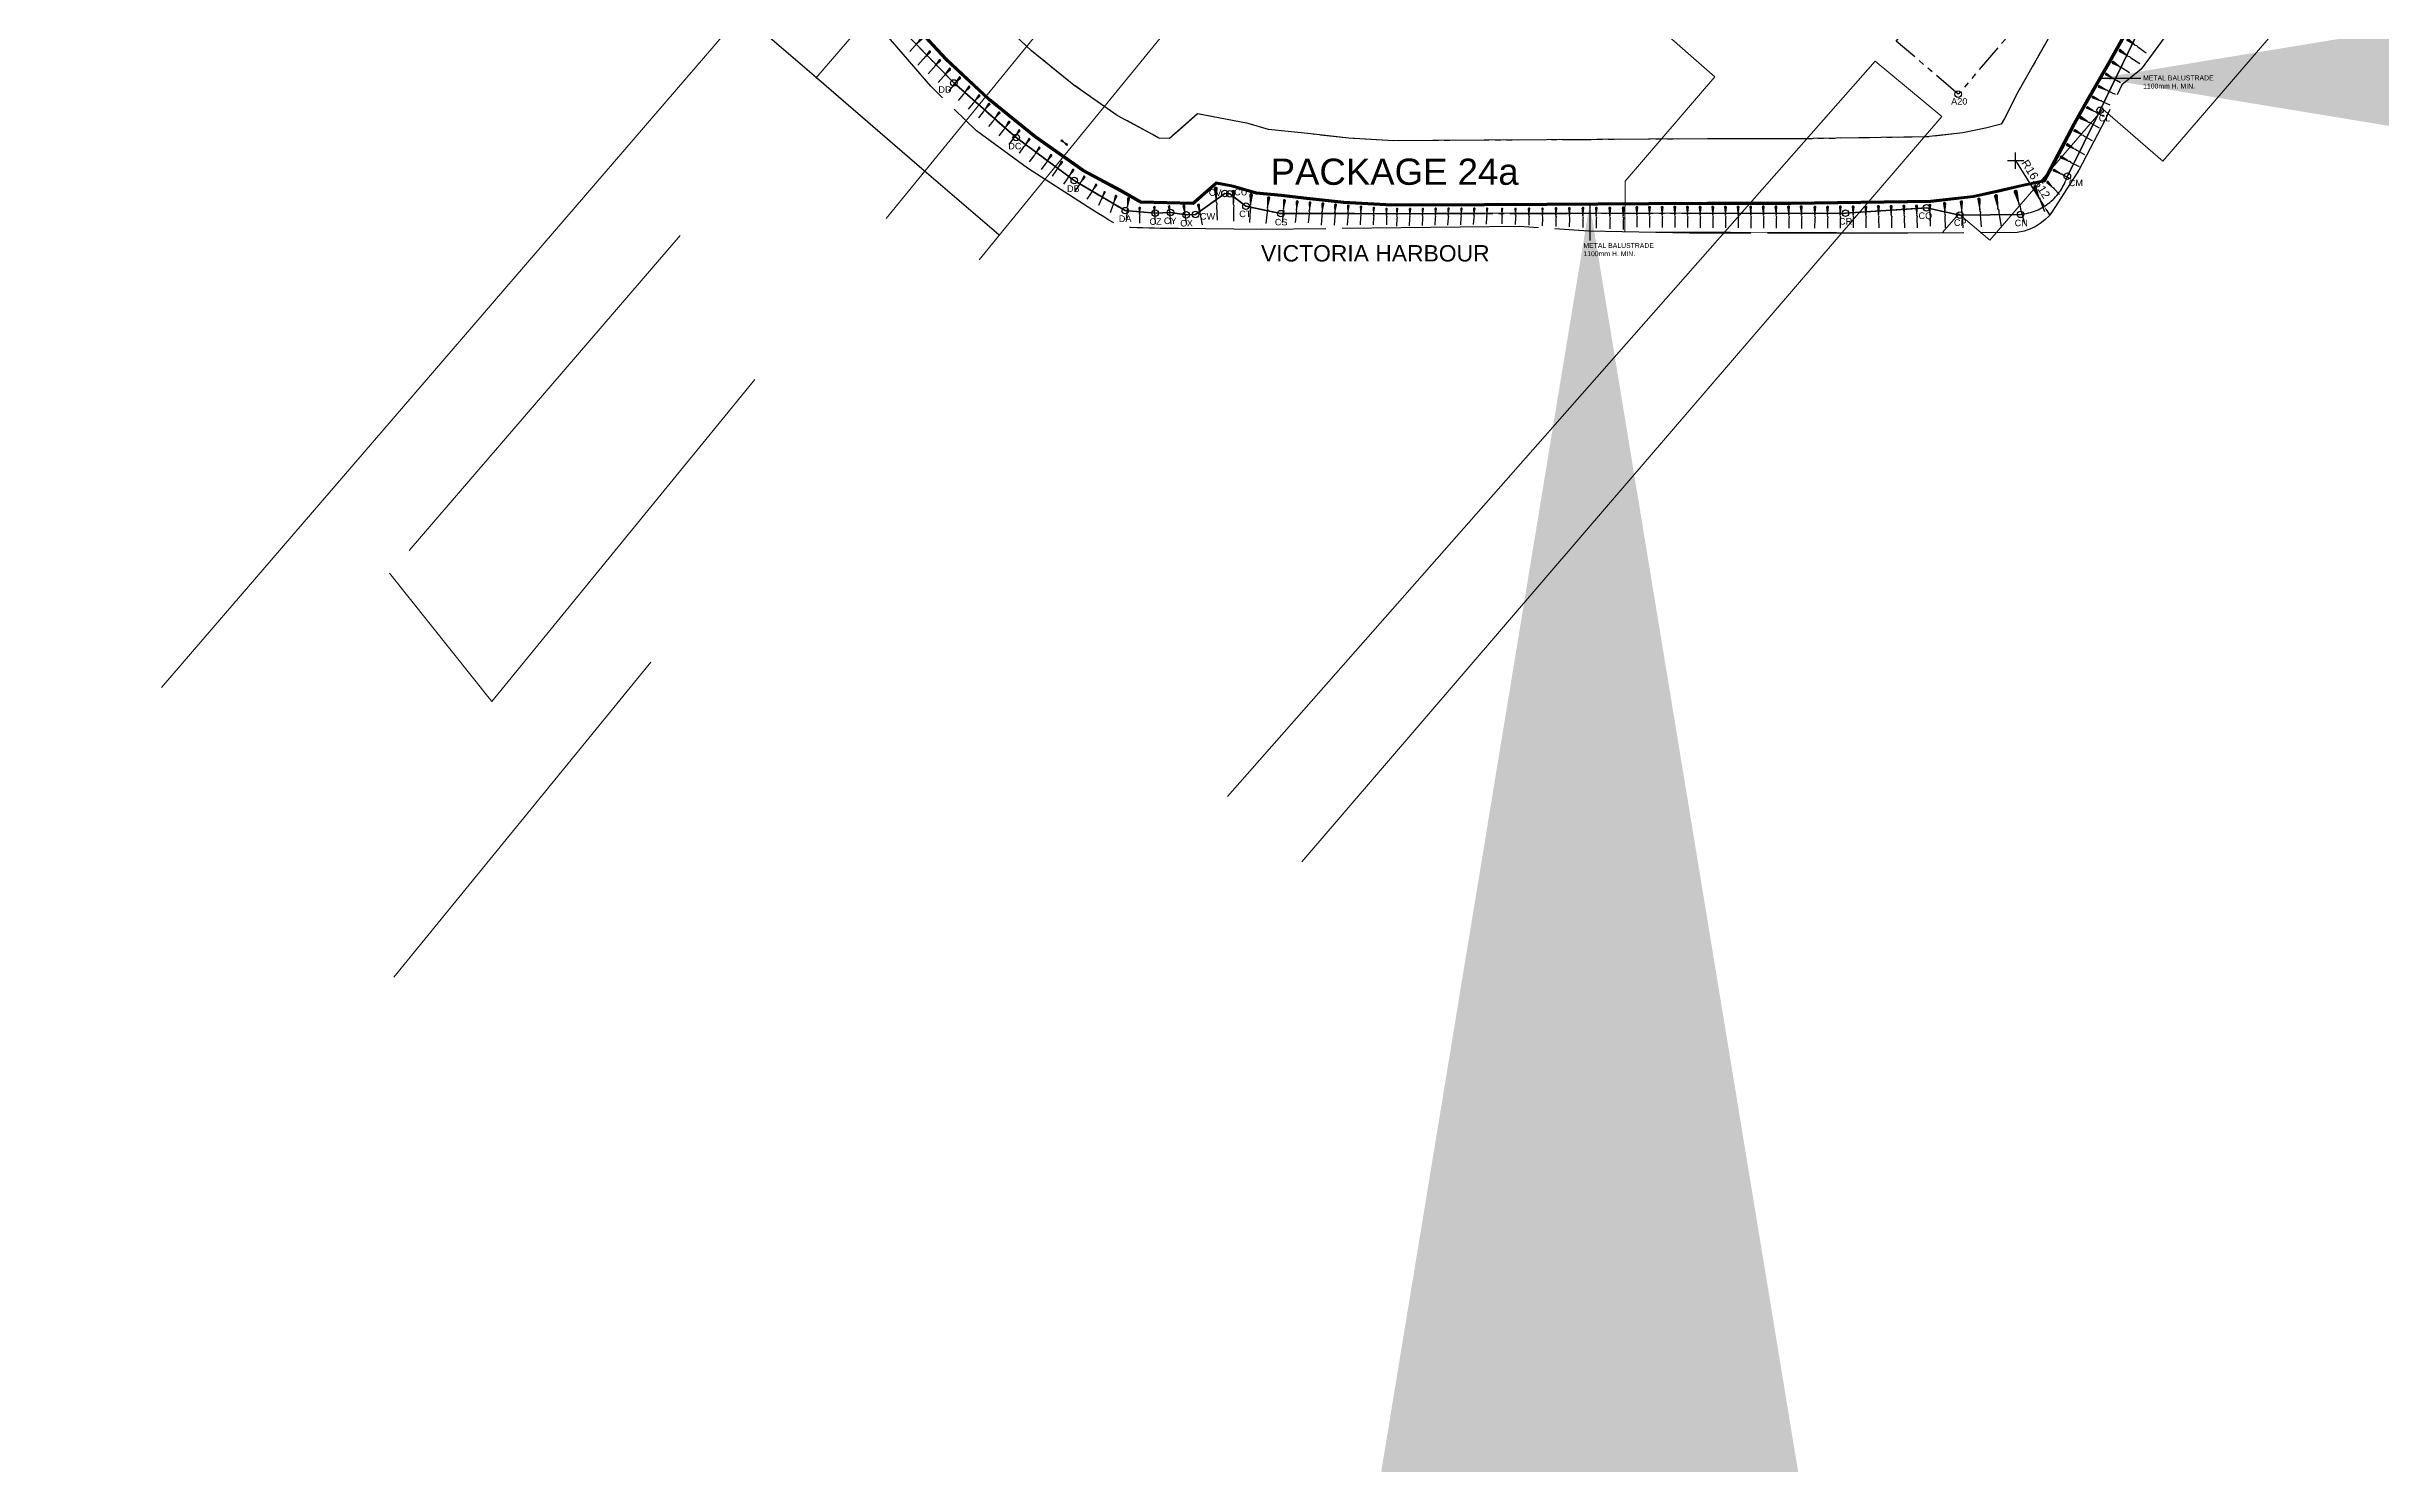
# Model space of a CAD drawing. Header units: millimetres. Extents: x 832508 to 836017, y 816085 to 819654.
# Drawn here: x 833718 to 834431, y 817364 to 817797 of the extents above; entities that cross this region are included whole.
import ezdxf

# ---------------------------------------------------------------- set-up
doc = ezdxf.new("R2010")
doc.units = ezdxf.units.MM
doc.header["$LTSCALE"] = 10
for name, pattern in [('B1_DASHED', [6.5, 1, 5, -0.5]), ('HIDDEN', [9.525, 6.35, -3.175]), ('PHANTOM', [2.5, 1.25, -0.25, 0.25, -0.25, 0.25, -0.25])]:
    doc.linetypes.add(name, pattern=pattern)
for name, color, linetype in [('+C228', 228, 'Continuous'), ('DLN030_1', 1, 'Continuous'), ('DLN030_2', 1, 'Continuous'), ('DLN040__', 7, 'Continuous'), ('DLN040__PACKAGE', 3, 'Continuous'), ('DLN910(1-500)', 7, 'Continuous'), ('DLN914(1-500)', 3, 'PHANTOM'), ('DLN956__', 4, 'Continuous'), ('EXISTING FENCE', 1, 'FENCELINE3'), ('GA', 1, 'Continuous')]:
    doc.layers.add(name, color=color, linetype=linetype)
doc.layers.add('DLN_140', color=1, linetype='Continuous', lineweight=5)
doc.styles.get("Standard").update_dxf_attribs({"font": 'arial.ttf'})
doc.styles.add('SWIS721 LT', font='swiss.ttf')
doc.linetypes.add('FENCELINE3', pattern='A,1.25,-0.25,[130,ltypeshp.shx,S=0.125,R=0,X=0,Y=0],-0.25', length=1.75)
doc.dimstyles.new('ISO-25', dxfattribs={"dimtxt": 2.5, "dimasz": 2.5, "dimexe": 1.25, "dimexo": 0.625, "dimtad": 1, "dimdec": 3, "dimdsep": 46, "dimtxsty": 'Standard', "dimcen": 2.5, "dimadec": 4, "dimazin": 0, "dimtfac": 1, "dimtdec": 3, "dimtmove": 2, "dimatfit": 3, "dimfxl": 0, "dimarcsym": 0})

# ---------------------------------------------------------------- blocks, each defined once
blk = doc.blocks.new('SLOPE')
at = {"linetype": 'Continuous'}
h = blk.add_hatch(color=0, dxfattribs=at)
edge = h.paths.add_edge_path()
edge.add_line((3.58, 0), (0.31, 0.41))
edge.add_ellipse((0.3, 0.01), major_axis=(0, 0.41), ratio=0.731707, start_angle=358.84129, end_angle=551.22432)
edge.add_line((0.3, -0.4), (3.58, 0))
at = {"color": 0, "linetype": 'Continuous'}
for p, q in [((3.58, 0), (0.3, 0.42)), ((0.3, -0.4), (3.58, 0)), ((3.58, 0), (3.88, -0.14)), ((3.88, -0.14), (4.48, 0.14)), ((4.48, 0.14), (5.18, 0)), ((5.18, 0), (9.13, 0))]:
    blk.add_line(p, q, dxfattribs=at)
blk.add_ellipse((0.3, 0.01), major_axis=(0, 0.41), ratio=0.731707, start_param=6.120326, end_param=9.620679, dxfattribs=at)
blk = doc.blocks.new('seawall')
at = {"layer": 'DLN956__', "color": 6, "linetype": 'Continuous', "lineweight": 30, "flags": 128}
for points in [[(833980.55, 817806.87), (833992.83, 817793.66), (834006.02, 817781.33), (834020.03, 817769.97), (834034.8, 817759.61), (834046.34, 817753.42), (834052.33, 817749.94), (834068.37, 817749.58), (834075.43, 817755.78), (834080.55, 817754.78), (834087.69, 817752.72), (834095.29, 817752), (834102.08, 817751.21), (834114.31, 817749.88), (834129.08, 817749.03), (834157.35, 817749.17), (834176.42, 817749.27), (834207.53, 817749.46), (834225.53, 817749.56), (834251.07, 817749.56), (834293.66, 817750.19), (834306.72, 817751.63), (834314.81, 817753.4), (834321.59, 817755), (834328.33, 817756.46), (834333.65, 817766.4), (834337.54, 817773.98), (834341.72, 817781.41), (834347.9, 817792.17), (834353.09, 817801.25)], [(833980.77, 817807.07), (833993.05, 817793.87), (834006.22, 817781.56), (834020.21, 817770.21), (834034.96, 817759.87), (834046.48, 817753.68), (834052.42, 817750.24), (834068.26, 817749.88), (834075.34, 817756.1), (834080.62, 817755.07), (834087.74, 817753.02), (834095.33, 817752.3), (834102.12, 817751.51), (834114.34, 817750.18), (834129.08, 817749.33), (834157.35, 817749.47), (834176.42, 817749.57), (834207.53, 817749.76), (834225.53, 817749.86), (834251.06, 817749.86), (834293.64, 817750.49), (834306.67, 817751.93), (834314.75, 817753.7), (834321.52, 817755.29), (834328.13, 817756.73), (834333.38, 817766.54), (834337.27, 817774.12), (834341.46, 817781.56), (834347.64, 817792.32), (834352.83, 817801.4)]]:
    blk.add_lwpolyline(points, dxfattribs=at)
at = {"layer": 'DLN956__', "linetype": 'B1_DASHED', "lineweight": 30, "flags": 128}
blk.add_lwpolyline([(834429.23, 817872.53), (834429.23, 817872.53), (834429.98, 817870.6), (834430.54, 817868.88), (834431.34, 817865.51), (834430.62, 817863.86), (834429.46, 817862.48), (834427.96, 817861.48), (834426.24, 817860.95), (834424.25, 817860.95), (834407.95, 817845.72), (834402.58, 817842.84), (834387.91, 817828.45), (834381.12, 817822.83), (834376.74, 817816.23), (834357.95, 817790.58), (834352.08, 817785.8), (834346.93, 817775.09), (834338.95, 817759.75), (834330.93, 817747.23), (834329.82, 817745.81), (834328.55, 817744.52), (834327.13, 817743.4), (834325.6, 817742.44), (834323.97, 817741.67), (834322.25, 817741.1), (834320.08, 817740.67), (834269.71, 817740.4), (834219.96, 817740.48), (834189.17, 817741.09), (834167.98, 817742.57), (834089.23, 817741.56), (834063.8, 817741.96), (834061.99, 817741.94), (834060.18, 817741.94), (834058.38, 817741.95), (834056.57, 817741.98), (834054.76, 817742.02), (834052.96, 817742.08), (834051.15, 817742.15), (834049.35, 817742.19), (834047.56, 817742.44), (834045.81, 817742.9), (834044.14, 817743.57), (834042.58, 817744.5), (834041.04, 817745.43), (834039.5, 817746.37), (834037.71, 817747.48), (834017.76, 817760.36), (834002.15, 817771.78), (833988.19, 817785.35), (833964.24, 817813.21), (833941.51, 817845.45), (833942.16, 817900), (833942.27, 817909.58), (833942.24, 817939.86), (833942.53, 817969.75), (833941.17, 817989.35), (833943.36, 818000)], dxfattribs=at)
at = {"layer": 'DLN956__', "color": 1, "linetype": 'Continuous', "lineweight": 30, "flags": 128}
blk.add_lwpolyline([(834353.34, 817801.09), (834348.16, 817792.02), (834341.98, 817781.26), (834337.8, 817773.84), (834333.91, 817766.26), (834328.53, 817756.2), (834321.66, 817754.71), (834314.88, 817753.11), (834306.77, 817751.34), (834293.68, 817749.89), (834251.07, 817749.26), (834225.53, 817749.26), (834207.53, 817749.16), (834176.43, 817748.97), (834157.35, 817748.87), (834129.07, 817748.73), (834114.29, 817749.58), (834102.05, 817750.91), (834095.26, 817751.7), (834087.63, 817752.43), (834080.48, 817754.49), (834075.51, 817755.46), (834068.48, 817749.28), (834052.25, 817749.64), (834046.19, 817753.16), (834034.65, 817759.36), (834019.85, 817769.73), (834005.82, 817781.11), (833992.62, 817793.44), (833980.32, 817806.68)], dxfattribs=at)
at = {"layer": 'DLN956__', "linetype": 'Continuous', "lineweight": 20}
for p, xscale, yscale, rotation in [((833985.52, 817800.22), 0.6219298891989234, 0.6219298891989234, 228.2352319677817), ((833988.01, 817796.07), 0.6196915852458518, 0.6196915852458518, 228.719840115849), ((834351.29, 817796.42), 0.8230446841740472, 0.8230446841740472, 326.5466949602281), ((834353.68, 817799.75), 0.7778334632320891, 0.7778334632320891, 324.5666963059832), ((833991.06, 817793.43), 0.6174979394137182, 0.6174979394137182, 229.2079257454959), ((833994.12, 817790.8), 0.6153494148347501, 0.6153494148347501, 229.6994563762379), ((834347.1, 817789.12), 0.5740467783186828, 0.5740467783186828, 330.086370282578), ((834349.09, 817792.78), 0.6835324243833062, 0.6835324243833062, 329.3813803512915), ((833997.18, 817788.16), 0.6132465000904742, 0.6132465000904742, 230.1943939319462), ((834000.05, 817785.33), 0.6111896517825557, 0.6111896517825557, 230.6927009112075), ((834003.11, 817782.69), 0.6091793505668851, 0.6091793505668851, 231.1943340955882), ((834343.05, 817782.12), 0.6495285925891688, 0.6495285925891688, 335.3532397773247), ((834344.9, 817785.38), 0.6274676648109941, 0.6274676648109941, 334.5637817151035), ((834006.16, 817780.06), 0.6072160448558946, 0.6072160448558946, 231.6992508446071), ((834009.22, 817777.42), 0.6053002124105455, 0.6053002124105455, 232.2074018706139), ((834012.28, 817774.59), 0.6034322782356271, 0.6034322782356271, 232.718740938082), ((834339.33, 817775.87), 0.7237580642344575, 0.7237580642344575, 331.0490028070199), ((834341.33, 817778.98), 0.638645566783214, 0.638645566783214, 331.4887434423115), ((834015.34, 817771.96), 0.6016127087720137, 0.6016127087720137, 233.2332134430405), ((834018.39, 817769.32), 0.5998419308834734, 0.5998419308834734, 233.7507662400093), ((834335.17, 817767.6), 0.6898544435014257, 0.6898544435014257, 330.8323735069665), ((834337.46, 817771.96), 0.697889875548972, 0.697889875548972, 329.8264892064057), ((834021.45, 817766.68), 0.5981203910157755, 0.5981203910157755, 234.2713401709201), ((834025.08, 817764.42), 0.5964485026008883, 0.5964485026008883, 234.7948767865318), ((834028.33, 817762.35), 0.594826697024427, 0.594826697024427, 235.3213115745639), ((834031.76, 817759.91), 0.5932553725519099, 0.5932553725519099, 235.8505807720134), ((834331.1, 817759.83), 0.6563970102740941, 0.6563970102740941, 332.8918689044984), ((834333.25, 817763.83), 0.7145656220045133, 0.7145656220045133, 332.4254295194619), ((834035.2, 817757.84), 0.5917349436248004, 0.5917349436248004, 236.382614555388), ((834038.83, 817755.39), 0.5902657913076593, 0.5902657913076593, 236.9173439584341), ((834041.36, 817753.14), 0.5081186649181388, 0.5081186649181388, 244.7222980788739), ((834075.23, 817754.49), 1.101355432547532, 1.101355432547532, 272.4110232795574), ((834080.64, 817753.5), 1.029050301732831, 1.029050301732831, 269.9027777952891), ((834319.53, 817753.53), 1.138234591730908, 1.138234591730908, 285.4884954051017), ((834325.36, 817754.92), 0.9204118708613143, 0.9204118708613143, 291.5014320151104), ((834329.23, 817756.22), 0.5964236888128909, 0.5964236888128909, 314.5342107770864), ((834044.81, 817751.99), 0.6116635603065403, 0.6116635603065403, 251.1753291264194), ((834048.6, 817751.25), 0.7333781916872933, 0.7333781916872933, 263.6598055145932), ((834052.01, 817748.37), 0.5325529250057285, 0.5325529250057285, 268.7269978556396), ((834056.5, 817748.6), 0.5722174126920042, 0.5722174126920042, 272.1386164484767), ((834060.98, 817748.83), 0.6136446007269463, 0.6136446007269463, 275.0989654591679), ((834065.47, 817749.06), 0.656500878755727, 0.656500878755727, 277.6789803030238), ((834069.95, 817749.29), 0.7005240007816599, 0.7005240007816599, 279.9388424950022), ((834086.04, 817752.5), 0.9590123048173251, 0.9590123048173251, 267.0219477597773), ((834091.44, 817751.5), 0.8917757897153782, 0.8917757897153782, 263.6971953376679), ((834096.26, 817750.65), 0.764615976111503, 0.764615976111503, 264.1225757645664), ((834100.16, 817750.33), 0.7292191577632717, 0.7292191577632717, 264.5440426204741), ((834104.06, 817750), 0.6938658320175927, 0.6938658320175927, 265.0084853894526), ((834107.95, 817749.67), 0.7455429889689155, 0.7455429889689155, 265.5227577801033), ((834111.85, 817749.35), 0.7056443738611845, 0.7056443738611845, 266.0952387491267), ((834115.75, 817749.02), 0.6658246449654383, 0.6658246449654383, 266.7362639074847), ((834119.64, 817748.7), 0.6260988314788739, 0.6260988314788739, 267.4587339492225), ((834123.54, 817748.37), 0.5864860648478255, 0.5864860648478255, 268.27894563647), ((834127.44, 817748.04), 0.5470108682574538, 0.5470108682574538, 269.217755135535), ((834130.68, 817748.05), 0.590034588751092, 0.590034588751092, 267.6627015349007), ((834134.61, 817748.06), 0.5840155391053455, 0.5840155391053455, 267.4571547444171), ((834138.53, 817748.08), 0.5780041621694226, 0.5780041621694226, 267.2473297368585), ((834142.46, 817748.1), 0.5720006998745136, 0.5720006998745136, 267.0330973490364), ((834146.38, 817748.12), 0.5660054040412227, 0.5660054040412227, 266.8143234220057), ((834150.31, 817748.14), 0.5600185369603977, 0.5600185369603977, 266.5908685833904), ((834154.23, 817748.16), 0.5540403718845004, 0.5540403718845004, 266.3625879984581), ((834158.16, 817748.18), 0.5480711935555468, 0.5480711935555468, 266.1293311230734), ((834162.74, 817748.04), 0.518292394947439, 0.518292394947439, 268.6980759055952), ((834166.85, 817748.09), 0.5436141985797419, 0.5436141985797419, 268.9112374803303), ((834170.96, 817748.13), 0.5689428564763845, 0.5689428564763845, 269.1054232496853), ((834175.07, 817748.18), 0.5942774924491289, 0.5942774924491289, 269.2830542574163), ((834179.18, 817748.22), 0.6196173841498097, 0.6196173841498097, 269.4461579347918), ((834183.3, 817748.26), 0.6449618807205914, 0.6449618807205914, 269.596442100953), ((834187.41, 817748.31), 0.6703104898408091, 0.6703104898408091, 269.7353626863005), ((834191.52, 817748.35), 0.6956627633364505, 0.6956627633364505, 269.8641585300435), ((834195.63, 817748.39), 0.7210182939241628, 0.7210182939241628, 269.9838963986683), ((834199.74, 817748.44), 0.7463767594754783, 0.7463767594754783, 270.0954975975575), ((834203.9, 817748.57), 0.6896370698203835, 0.6896370698203835, 270), ((834207.76, 817748.59), 0.6941749024486065, 0.6941749024486065, 270.0784525409108), ((834211.63, 817748.6), 0.69871401965096, 0.69871401965096, 270.1558859091782), ((834215.49, 817748.62), 0.7032543966041779, 0.7032543966041779, 270.2323203482207), ((834219.35, 817748.64), 0.7077960089778434, 0.7077960089778434, 270.3077732445357), ((834223.21, 817748.65), 0.7123388331790513, 0.7123388331790513, 270.3822638916965), ((834227.07, 817748.67), 0.7168828462470068, 0.7168828462470068, 270.455811106391), ((834230.94, 817748.68), 0.7214280352382005, 0.7214280352382005, 270.5284309329227), ((834234.8, 817748.7), 0.7259743590891918, 0.7259743590891918, 270.6001420968221), ((834238.66, 817748.71), 0.7305218059042559, 0.7305218059042559, 270.6709598179785), ((834242.52, 817748.73), 0.7350703549296066, 0.7350703549296066, 270.7409012175493), ((834246.39, 817748.74), 0.7396199859780704, 0.7396199859780704, 270.8099830068387), ((834250.25, 817748.76), 0.7441706789222352, 0.7441706789222352, 270.8782192619174), ((834254.11, 817748.78), 0.7487224242052474, 0.7487224242052474, 270.945625937088), ((834258.29, 817748.63), 0.7223630966363386, 0.7223630966363386, 269.3878136882516), ((834262.17, 817748.67), 0.7258352015907339, 0.7258352015907339, 269.7033371844753), ((834266.06, 817748.72), 0.7293291084202688, 0.7293291084202688, 270.0158477637026), ((834269.94, 817748.76), 0.7328445150611319, 0.7328445150611319, 270.3253692975218), ((834273.82, 817748.8), 0.7363810942863708, 0.7363810942863708, 270.6319259080113), ((834277.7, 817748.85), 0.7399385617064566, 0.7399385617064566, 270.9355434175914), ((834281.58, 817748.89), 0.743516598531003, 0.743516598531003, 271.2362478505361), ((834285.46, 817748.94), 0.7471149280249553, 0.7471149280249553, 271.5340631018521), ((834289.34, 817748.98), 0.7507332397031722, 0.7507332397031722, 271.8290162499153), ((834293.41, 817749.22), 0.7223843480788084, 0.7223843480788084, 270.8814184539805), ((834297.91, 817749.81), 0.8463333298566734, 0.8463333298566734, 271.4125579019706), ((834303.04, 817750.29), 0.8940033375804424, 0.8940033375804424, 273.0855877799004), ((834308.39, 817751.15), 0.9601144174512318, 0.9601144174512318, 274.2794583494706), ((834313.55, 817752.19), 1.074864841489425, 1.074864841489425, 279.8658049331353)]:
    blk.add_blockref('SLOPE', p, dxfattribs=dict(at, xscale=xscale, yscale=yscale, rotation=rotation))
blk = doc.blocks.new('*D26')
at = {"layer": 'Defpoints', "color": 0}
for p in [(833936.7, 817814.84), (833959.43, 817795.26), (833953.23, 817788.05)]:
    blk.add_point(p, dxfattribs=at)
at = {"layer": 'DLN_140', "color": 0, "linetype": 'Continuous', "lineweight": -2}
for p, q in [((833930.49, 817807.63), (833953.23, 817788.05)), ((833528.93, 817341.18), (833114.95, 816860.32)), ((833551.66, 817321.61), (833137.68, 816840.75))]:
    blk.add_line(p, q, dxfattribs=at)
at = {"layer": 'DLN_140', "color": 0, "insert": (832512.16, 816137.15), "char_height": 2.5, "attachment_point": 5, "rotation": 319.27458}
blk.add_mtext('30 m', dxfattribs=at)
blk = doc.blocks.new('*D27')
at = {"layer": 'Defpoints', "color": 0}
for p in [(833959.43, 817795.26), (833992.42, 817766.86), (833986.21, 817759.66)]:
    blk.add_point(p, dxfattribs=at)
at = {"layer": 'DLN_140', "color": 0, "linetype": 'Continuous', "lineweight": -2}
for p, q in [((833953.23, 817788.05), (833986.21, 817759.66)), ((833551.66, 817321.61), (833137.68, 816840.75)), ((833584.65, 817293.21), (833170.67, 816812.35))]:
    blk.add_line(p, q, dxfattribs=at)
at = {"layer": 'DLN_140', "color": 0, "insert": (832539.99, 816113.13), "char_height": 2.5, "attachment_point": 5, "rotation": 319.27458}
blk.add_mtext('WHC TUNNEL', dxfattribs=at)
blk = doc.blocks.new('*D28')
at = {"layer": 'Defpoints', "color": 0}
for p in [(833992.42, 817766.86), (834015.16, 817747.28), (834008.96, 817740.08)]:
    blk.add_point(p, dxfattribs=at)
at = {"layer": 'DLN_140', "color": 0, "linetype": 'Continuous', "lineweight": -2}
for p, q in [((833986.21, 817759.66), (834008.96, 817740.08)), ((833584.65, 817293.21), (833170.67, 816812.35)), ((833607.39, 817273.63), (833193.41, 816792.77))]:
    blk.add_line(p, q, dxfattribs=at)
at = {"layer": 'DLN_140', "color": 0, "insert": (832567.88, 816089.18), "char_height": 2.5, "attachment_point": 5, "rotation": 319.27458}
blk.add_mtext('30 m', dxfattribs=at)
blk = doc.blocks.new('*D37')
at = {"layer": 'Defpoints', "color": 0}
for p in [(834319.61, 817762.67), (834328.35, 817748.67)]:
    blk.add_point(p, dxfattribs=at)
at = {"layer": 'DLN030_1', "color": 0, "linetype": 'Continuous', "lineweight": -2}
for p, q in [((834319.61, 817762.67), (834328.35, 817748.67)), ((834329.14, 817747.39), (834329.94, 817746.12))]:
    blk.add_line(p, q, dxfattribs=at)
at = {"layer": 'DLN030_1', "color": 0}
blk.add_solid([(834329.35, 817747.53), (834328.93, 817747.26), (834328.35, 817748.67)], dxfattribs=at)
at = {"layer": 'DLN030_1', "color": 0, "insert": (834325.79, 817757.01), "char_height": 2.5, "attachment_point": 5, "rotation": 301.96919}
blk.add_mtext('R16.512', dxfattribs=at)
blk = doc.blocks.new('GA')
at = {"layer": 'GA'}
for p, q in [((-0.375, 0), (-0.375, 0.075)), ((-0.375, 0.075), (0.375, -0.075)), ((0.375, 0.075), (-0.375, -0.075)), ((-0.375, 0), (-0.375, -0.075)), ((0.375, 0), (0.375, 0.075)), ((0.375, 0), (0.375, -0.075))]:
    blk.add_line(p, q, dxfattribs=at)
blk = doc.blocks.new('A$C5C4B142F')
at = {"layer": 'GA', "xscale": 1.48701161889587, "yscale": 1.48701161889587, "zscale": 1.48701161889587, "rotation": 5.715708372038625}
blk.add_blockref('GA', (17.28, 194.8, 4.24), dxfattribs=at)
at = {"layer": 'GA', "xscale": 4.845647577543737, "yscale": 4.845647577543737, "zscale": 4.845647577543737}
blk.add_blockref('GA', (25.92, 194.88, 4.2), dxfattribs=at)
at = {"layer": 'GA', "ltscale": 5, "xscale": 3.105332187825721, "yscale": 3.105332187825721, "zscale": 3.105332187825721, "rotation": 321.8704084748304}
blk.add_blockref('GA', (-79.04, -258.98, 4.64), dxfattribs=at)

msp = doc.modelspace()

# ---------------------------------------------------------------- hatches: boundary and pattern name
at = {"layer": '+C228'}
h = msp.add_hatch(color=256, dxfattribs=at)
h.dxf.hatch_style = 1
h.paths.add_polyline_path([(834300.4535, 818357.6171), (834288.1508, 818339.7947), (834285.6758, 818336.2093), (834263.6053, 818304.8477), (834240.6456, 818271.7513), (834238.1789, 818271.7435), (834170.0122, 818271.5301), (834150, 818271.5275), (834093.7615, 818271.5203), (834008.1861, 818271.6471), (834008.1819, 818269.0538), (834011.2263, 818265.2481), (834011.1226, 818262.7452), (834013.3243, 818257.1935), (834011.4812, 818249.939), (834010.1275, 818232.6213), (834010.0232, 818226.3754), (834010.0438, 818226.0902), (834010.0668, 818225.7923), (834010.091, 818225.4941), (834010.1161, 818225.1956), (834010.1418, 818224.8967), (834010.1677, 818224.5977), (834010.1935, 818224.2982), (834010.2189, 818223.9984), (834010.2436, 818223.6983), (834010.2673, 818223.3979), (834010.2895, 818223.0971), (834010.3101, 818222.7959), (834010.3287, 818222.4944), (834010.3448, 818222.1925), (834010.3583, 818221.8902), (834010.3688, 818221.5876), (834010.376, 818221.2851), (834010.3805, 818220.9833), (834010.3834, 818220.6819), (834010.3846, 818220.3803), (834010.3842, 818220.0786), (834010.3822, 818219.7768), (834010.3785, 818219.4749), (834010.3732, 818219.173), (834010.3663, 818218.8711), (834010.3578, 818218.5693), (834010.3476, 818218.2675), (834010.3358, 818217.9657), (834010.3223, 818217.6641), (834010.3073, 818217.3626), (834010.2906, 818217.0613), (834010.2722, 818216.7601), (834010.2523, 818216.4592), (834010.2307, 818216.1585), (834010.2075, 818215.858), (834010.1826, 818215.5575), (834010.1557, 818215.257), (834010.127, 818214.9565), (834010.0964, 818214.6561), (834010.064, 818214.3558), (834010.0297, 818214.0556), (834009.9937, 818213.7557), (834009.9558, 818213.4559), (834009.9161, 818213.1563), (834009.8746, 818212.857), (834009.8314, 818212.558), (834009.7864, 818212.2593), (834009.7397, 818211.961), (834009.6913, 818211.663), (834009.6411, 818211.3655), (834009.5893, 818211.0684), (834009.5359, 818210.7726), (834009.4824, 818210.4774), (834009.4295, 818210.1814), (834009.3766, 818209.8844), (834009.3232, 818209.5864), (834009.2688, 818209.2876), (834009.2129, 818208.9885), (834009.155, 818208.6892), (834009.0945, 818208.3901), (834009.031, 818208.0915), (834008.9638, 818207.7936), (834008.8926, 818207.4967), (834008.8167, 818207.2012), (834008.7356, 818206.9072), (834008.6488, 818206.615), (834008.5558, 818206.3251), (834008.456, 818206.0375), (834008.3484, 818205.7517), (834008.2299, 818205.4676), (834008.0995, 818205.1872), (834007.9586, 818204.9114), (834007.8084, 818204.6403), (834007.6499, 818204.3736), (834007.4841, 818204.1113), (834007.3119, 818203.8533), (834007.1344, 818203.5994), (834006.9525, 818203.3495), (834006.7673, 818203.1036), (834006.5796, 818202.8616), (834006.3906, 818202.6234), (834006.2009, 818202.3887), (834006.0099, 818202.1557), (834005.8174, 818201.9241), (834005.6235, 818201.6936), (834005.4283, 818201.4643), (834005.2319, 818201.2361), (834005.0343, 818201.0089), (834004.8357, 818200.7826), (834004.6361, 818200.5571), (834004.4357, 818200.3325), (834004.2345, 818200.1086), (834004.0327, 818199.8853), (834003.8302, 818199.6627), (834003.6273, 818199.4405), (834003.4239, 818199.2188), (834003.2203, 818198.9974), (834003.0165, 818198.7765), (834002.8124, 818198.5556), (834002.6083, 818198.335), (834002.4043, 818198.1144), (834002.2004, 818197.8938), (834001.9968, 818197.6734), (834001.7935, 818197.4527), (834001.5906, 818197.2319), (834001.3882, 818197.0108), (834001.1863, 818196.7894), (834000.9852, 818196.5676), (834000.7848, 818196.3454), (834000.5853, 818196.1226), (834000.3861, 818195.8988), (834000.187, 818195.6747), (833999.9878, 818195.4505), (833999.7886, 818195.2262), (833999.5894, 818195.0019), (833999.3902, 818194.7776), (833999.1911, 818194.5533), (833998.992, 818194.3289), (833998.7929, 818194.1045), (833998.5938, 818193.8801), (833998.3948, 818193.6557), (833998.1957, 818193.4313), (833997.9967, 818193.2069), (833997.7977, 818192.9824), (833997.5987, 818192.7579), (833997.3997, 818192.5334), (833997.2008, 818192.3089), (833997.0018, 818192.0844), (833996.8029, 818191.8599), (833996.604, 818191.6353), (833996.405, 818191.4108), (833996.2061, 818191.1862), (833996.0073, 818190.9616), (833995.8084, 818190.7371), (833995.6095, 818190.5125), (833995.4107, 818190.2879), (833995.2118, 818190.0632), (833995.013, 818189.8386), (833994.8141, 818189.614), (833994.6153, 818189.3894), (833994.4165, 818189.1647), (833994.2177, 818188.9401), (833994.0188, 818188.7154), (833993.82, 818188.4908), (833993.6212, 818188.2661), (833993.4224, 818188.0414), (833993.2236, 818187.8168), (833993.0248, 818187.5921), (833992.826, 818187.3674), (833992.6272, 818187.1427), (833992.4284, 818186.9181), (833992.2296, 818186.6934), (833992.0308, 818186.4687), (833991.832, 818186.2441), (833991.6332, 818186.0194), (833991.4344, 818185.7947), (833991.2355, 818185.5701), (833991.0367, 818185.3454), (833990.8379, 818185.1208), (833990.639, 818184.8961), (833990.4402, 818184.6715), (833990.2413, 818184.4468), (833990.0425, 818184.2222), (833989.8436, 818183.9976), (833989.6447, 818183.7729), (833989.4458, 818183.5483), (833989.2469, 818183.3237), (833988.8556, 818182.882), (833984.5697, 818177.4297), (833980.5449, 818171.7799), (833976.7911, 818165.9465), (833973.3168, 818159.9424), (833970.1296, 818153.781), (833967.2368, 818147.4762), (833964.6447, 818141.0418), (833962.3588, 818134.4915), (833960.2891, 818127.6726), (833950.2652, 818085.1279), (833950.1975, 818081.6647), (833950.123, 817999.924), (833950.4404, 817900.001), (833950.599, 817850.063), (833959.9543, 817834.2542), (833969.2181, 817820.9178), (833980.5466, 817806.8718), (833992.8344, 817793.6565), (834006.0183, 817781.3349), (834020.0334, 817769.9677), (834034.8049, 817759.615), (834046.3365, 817753.4172), (834052.3324, 817749.9396), (834068.3747, 817749.5804), (834075.4253, 817755.7801), (834080.5509, 817754.78), (834087.6856, 817752.7242), (834095.2944, 817751.9996), (834102.0818, 817751.2118), (834114.311, 817749.8799), (834129.0764, 817749.0327), (834157.3483, 817749.1685), (834176.4243, 817749.2664), (834207.5331, 817749.462), (834225.5339, 817749.5599), (834251.0651, 817749.5599), (834293.6577, 817750.1881), (834306.7184, 817751.6323), (834314.8141, 817753.4037), (834321.5904, 817754.9981), (834328.3331, 817756.4639), (834333.6475, 817766.4039), (834337.5353, 817773.9801), (834341.724, 817781.41), (834347.9026, 817792.1728), (834353.0874, 817801.2461), (834356.2212, 817806.2202), (834356.2537, 817806.2718), (834356.0323, 817806.4833), (834355.9673, 817806.3802), (834352.8301, 817801.4005), (834347.6423, 817792.3219), (834341.4633, 817781.5584), (834337.2711, 817774.1223), (834333.3818, 817766.5431), (834328.1339, 817756.7276), (834321.5241, 817755.2907), (834314.7477, 817753.6963), (834306.6697, 817751.9287), (834293.639, 817750.4878), (834251.0629, 817749.8599), (834225.5331, 817749.8599), (834207.5312, 817749.762), (834176.4226, 817749.5664), (834157.3469, 817749.4685), (834129.0843, 817749.3327), (834114.3358, 817750.1789), (834102.1153, 817751.5099), (834095.3259, 817752.2979), (834087.7418, 817753.0202), (834080.6213, 817755.0719), (834075.338, 817756.1028), (834068.2645, 817749.883), (834052.4162, 817750.2378), (834046.4828, 817753.6791), (834034.9626, 817759.8708), (834020.2142, 817770.2074), (834006.2155, 817781.5613), (833993.0469, 817793.8685), (833980.7734, 817807.0684), (833969.4584, 817821.0978), (833960.2069, 817834.4164), (833950.8988, 817850.1456), (833950.7404, 817900.0019), (833950.423, 817999.9243), (833950.4975, 818081.6616), (833950.5645, 818085.0902), (833960.5789, 818127.5946), (833962.6441, 818134.3984), (833964.9256, 818140.9363), (833967.5124, 818147.3575), (833970.3994, 818153.6495), (833973.58, 818159.7983), (833977.0472, 818165.7901), (833980.7933, 818171.6116), (833984.8099, 818177.2499), (833989.086, 818182.6897), (833989.4715, 818183.1248), (833989.6704, 818183.3495), (833989.8693, 818183.5741), (833990.0682, 818183.7987), (833990.2671, 818184.0233), (833990.466, 818184.248), (833990.6648, 818184.4726), (833990.8637, 818184.6973), (833991.0625, 818184.9219), (833991.2614, 818185.1466), (833991.4602, 818185.3712), (833991.659, 818185.5959), (833991.8578, 818185.8206), (833992.0566, 818186.0453), (833992.2555, 818186.2699), (833992.4543, 818186.4946), (833992.6531, 818186.7193), (833992.8519, 818186.9439), (833993.0507, 818187.1686), (833993.2495, 818187.3933), (833993.4483, 818187.618), (833993.6471, 818187.8426), (833993.8459, 818188.0673), (833994.0447, 818188.2919), (833994.2435, 818188.5166), (833994.4423, 818188.7412), (833994.6411, 818188.9659), (833994.8399, 818189.1905), (833995.0388, 818189.4151), (833995.2376, 818189.6398), (833995.4364, 818189.8644), (833995.6353, 818190.089), (833995.8341, 818190.3136), (833996.033, 818190.5382), (833996.2319, 818190.7628), (833996.4307, 818190.9873), (833996.6296, 818191.2119), (833996.8285, 818191.4364), (833997.0274, 818191.6609), (833997.2263, 818191.8855), (833997.4253, 818192.11), (833997.6242, 818192.3345), (833997.8232, 818192.5589), (833998.0222, 818192.7834), (833998.2212, 818193.0078), (833998.4202, 818193.2323), (833998.6192, 818193.4567), (833998.8182, 818193.6811), (833999.0173, 818193.9054), (833999.2164, 818194.1298), (833999.4155, 818194.3541), (833999.6146, 818194.5784), (833999.8137, 818194.8027), (834000.0129, 818195.027), (834000.2121, 818195.2512), (834000.4113, 818195.4755), (834000.6103, 818195.6994), (834000.809, 818195.9228), (834001.0079, 818196.1449), (834001.2077, 818196.3664), (834001.4083, 818196.5876), (834001.6096, 818196.8084), (834001.8117, 818197.0291), (834002.0143, 818197.2496), (834002.2173, 818197.47), (834002.4207, 818197.6902), (834002.6245, 818197.9107), (834002.8286, 818198.1313), (834003.0328, 818198.352), (834003.237, 818198.5731), (834003.4409, 818198.7942), (834003.6449, 818199.0158), (834003.8486, 818199.2379), (834004.052, 818199.4606), (834004.2549, 818199.6838), (834004.4574, 818199.9077), (834004.6592, 818200.1324), (834004.8604, 818200.3579), (834005.0607, 818200.5842), (834005.2602, 818200.8115), (834005.4588, 818201.0398), (834005.6562, 818201.2692), (834005.8525, 818201.4998), (834006.0476, 818201.7316), (834006.2413, 818201.9648), (834006.4335, 818202.1993), (834006.6248, 818202.4359), (834006.8157, 818202.6765), (834007.0056, 818202.9215), (834007.1936, 818203.171), (834007.3786, 818203.4251), (834007.5596, 818203.684), (834007.7356, 818203.9479), (834007.9057, 818204.2168), (834008.0687, 818204.4909), (834008.2235, 818204.7705), (834008.3692, 818205.0556), (834008.5045, 818205.3466), (834008.6273, 818205.6411), (834008.7381, 818205.9355), (834008.8404, 818206.23), (834008.9355, 818206.5265), (834009.024, 818206.8246), (834009.1066, 818207.124), (834009.1837, 818207.4244), (834009.256, 818207.7256), (834009.324, 818208.0273), (834009.3883, 818208.3292), (834009.4493, 818208.631), (834009.5077, 818208.9324), (834009.5639, 818209.2332), (834009.6185, 818209.5331), (834009.6719, 818209.8317), (834009.7248, 818210.1287), (834009.7776, 818210.4242), (834009.8311, 818210.7193), (834009.8847, 818211.0159), (834009.9368, 818211.3148), (834009.9873, 818211.614), (834010.036, 818211.9137), (834010.083, 818212.2138), (834010.1282, 818212.5142), (834010.1717, 818212.815), (834010.2134, 818213.116), (834010.2533, 818213.4174), (834010.2914, 818213.7189), (834010.3277, 818214.0207), (834010.3622, 818214.3227), (834010.3948, 818214.6248), (834010.4256, 818214.927), (834010.4545, 818215.2293), (834010.4815, 818215.5317), (834010.5066, 818215.834), (834010.5299, 818216.1362), (834010.5516, 818216.4385), (834010.5716, 818216.7411), (834010.5901, 818217.0439), (834010.6068, 818217.3468), (834010.622, 818217.65), (834010.6355, 818217.9532), (834010.6474, 818218.2566), (834010.6576, 818218.56), (834010.6662, 818218.8635), (834010.6732, 818219.167), (834010.6785, 818219.4705), (834010.6822, 818219.7739), (834010.6842, 818220.0774), (834010.6846, 818220.3807), (834010.6834, 818220.6839), (834010.6805, 818220.987), (834010.6759, 818221.2909), (834010.6687, 818221.5963), (834010.6581, 818221.9021), (834010.6445, 818222.2072), (834010.6282, 818222.5116), (834010.6095, 818222.8153), (834010.5888, 818223.1184), (834010.5664, 818223.4207), (834010.5427, 818223.7224), (834010.5179, 818224.0234), (834010.4924, 818224.3238), (834010.4666, 818224.6236), (834010.4407, 818224.9223), (834010.4151, 818225.221), (834010.39, 818225.5188), (834010.3659, 818225.816), (834010.343, 818226.1126), (834010.3234, 818226.3837), (834010.4273, 818232.6071), (834011.7783, 818249.89), (834013.639, 818257.2138), (834011.425, 818262.7965), (834011.5307, 818265.3478), (834008.4821, 818269.1588), (834008.4856, 818271.3467), (834093.7613, 818271.2203), (834150.0001, 818271.2275), (834170.0127, 818271.2301), (834238.1798, 818271.4435), (834240.803, 818271.4518), (834263.8512, 818304.6759), (834285.9219, 818336.0378), (834288.3977, 818339.6243), (834300.6947, 818357.4384)])

# ---------------------------------------------------------------- linework, layer by layer
at = {"layer": '+C228', "lineweight": 30, "flags": 128}
for points in [[(833980.5466, 817806.8718), (833992.8344, 817793.6565), (834006.0183, 817781.3349), (834020.0334, 817769.9677), (834034.8049, 817759.615), (834046.3365, 817753.4172), (834052.3324, 817749.9396), (834068.3747, 817749.5804), (834075.4253, 817755.7801), (834080.5509, 817754.78), (834087.6856, 817752.7242), (834095.2944, 817751.9996), (834102.0818, 817751.2118), (834114.311, 817749.8799), (834129.0764, 817749.0327), (834157.3483, 817749.1685), (834176.4243, 817749.2664), (834207.5331, 817749.462), (834225.5339, 817749.5599), (834251.0651, 817749.5599), (834293.6577, 817750.1881), (834306.7184, 817751.6323), (834314.8141, 817753.4037), (834321.5904, 817754.9981), (834328.3331, 817756.4639), (834333.6475, 817766.4039), (834337.5353, 817773.9801), (834341.724, 817781.41), (834347.9026, 817792.1728), (834353.0874, 817801.2461)], [(834352.8301, 817801.4005), (834347.6423, 817792.3219), (834341.4633, 817781.5584), (834337.2711, 817774.1223), (834333.3818, 817766.5431), (834328.1339, 817756.7276), (834321.5241, 817755.2907), (834314.7477, 817753.6963), (834306.6697, 817751.9287), (834293.639, 817750.4878), (834251.0629, 817749.8599), (834225.5331, 817749.8599), (834207.5312, 817749.762), (834176.4226, 817749.5664), (834157.3469, 817749.4685), (834129.0843, 817749.3327), (834114.3358, 817750.1789), (834102.1153, 817751.5099), (834095.3259, 817752.2979), (834087.7418, 817753.0202), (834080.6213, 817755.0719), (834075.338, 817756.1028), (834068.2645, 817749.883), (834052.4162, 817750.2378), (834046.4828, 817753.6791), (834034.9626, 817759.8708), (834020.2142, 817770.2074), (834006.2155, 817781.5613), (833993.0469, 817793.8685), (833980.7734, 817807.0684)]]:
    msp.add_lwpolyline(points, dxfattribs=at)
at = {"layer": 'DLN030_1'}
for p, q in [((834317.1056, 817762.6744), (834322.1056, 817762.6744)), ((834319.6056, 817760.1744), (834319.6056, 817765.1744))]:
    msp.add_line(p, q, dxfattribs=at)
at = {"layer": 'DLN910(1-500)'}
for centre in [(833995.217, 817786.385), (834302.094, 817782.957), (834345.46, 817778.03), (834014.286, 817769.672), (834032.031, 817756.594), (834078.066, 817752.62), (834079.554, 817752.524), (834335.418, 817757.919), (834047.613, 817747.372), (834056.724, 817746.618), (834061.445, 817746.773), (834066.211, 817746.056), (834069.088, 817746.181), (834084.478, 817748.749), (834095.099, 817746.458), (834267.601, 817746.622), (834292.36, 817748.208), (834302.565, 817746.008), (834321.131, 817746.233)]:
    msp.add_circle(centre, 1, dxfattribs=at)
at = {"layer": 'DLN914(1-500)', "color": 5, "ltscale": 0.7}
msp.add_lwpolyline([(834340.774, 817866.5), (834359.736, 817850.259), (834302.094, 817782.957), (834283.132, 817799.197)], close=True, dxfattribs=at)
at = {"layer": 'DLN914(1-500)', "color": 6, "ltscale": 0.7}
msp.add_lwpolyline([(834330.808, 817801.9638), (834324.6009, 817791.1515), (834320.1848, 817783.3181), (834316.1964, 817775.5458), (834315.2307, 817773.7397), (834310.4523, 817772.6154), (834303.5215, 817771.0989), (834292.4271, 817769.8721), (834250.9198, 817769.2599), (834225.4804, 817769.2599), (834207.426, 817769.1617), (834176.3118, 817768.9661), (834157.2473, 817768.8683), (834129.5938, 817768.7354), (834115.9428, 817769.5186), (834104.284, 817770.7884), (834097.3642, 817771.5916), (834091.3784, 817772.1617), (834085.1734, 817773.9496), (834069.691, 817776.9705), (834061.1353, 817769.4474), (834057.8359, 817769.5213), (834055.9441, 817770.6185), (834045.1575, 817776.416), (834031.906, 817785.7034), (834018.9646, 817796.1997), (834006.7908, 817807.5773)], dxfattribs=at)
at = {"layer": 'DLN914(1-500)', "color": 3, "ltscale": 5}
msp.add_lwpolyline([(834330.808, 817801.9638), (834324.6009, 817791.1515), (834320.1848, 817783.3181), (834316.1964, 817775.5458), (834315.2307, 817773.7397), (834310.4523, 817772.6154), (834303.5215, 817771.0989), (834292.4271, 817769.8721), (834250.9198, 817769.2599), (834225.4804, 817769.2599), (834207.426, 817769.1617), (834176.3118, 817768.9661), (834157.2473, 817768.8683), (834129.5938, 817768.7354), (834115.9428, 817769.5186), (834104.284, 817770.7884), (834097.3642, 817771.5916), (834091.3784, 817772.1617), (834085.1734, 817773.9496), (834069.691, 817776.9705), (834061.1353, 817769.4474), (834057.8359, 817769.5213), (834055.9441, 817770.6185), (834045.1575, 817776.416), (834031.906, 817785.7034), (834018.9646, 817796.1997), (834006.7908, 817807.5773)], dxfattribs=at)
at = {"layer": 'DLN914(1-500)', "color": 5, "ltscale": 10}
msp.add_lwpolyline([(834357.334, 817802.65), (834345.46, 817778.03), (834335.418, 817757.919, -0.30554616), (834321.131, 817746.233), (834321.131, 817746.233), (834302.565, 817746.008), (834292.36, 817748.208), (834267.601, 817746.622), (834095.099, 817746.458), (834084.478, 817748.749), (834079.554, 817752.524), (834078.066, 817752.62), (834069.088, 817746.181), (834066.211, 817746.056), (834061.445, 817746.773), (834056.724, 817746.618), (834047.613, 817747.372), (834032.031, 817756.594), (834014.286, 817769.672), (833995.217, 817786.385), (833980.295, 817801.763)], format="xyb", dxfattribs=at)
at = {"layer": 'DLN914(1-500)', "color": 6, "ltscale": 0.7}
msp.add_lwpolyline([(833980.295, 817801.763), (833995.217, 817786.385), (834014.286, 817769.672), (834032.031, 817756.594), (834047.613, 817747.372), (834056.724, 817746.618), (834061.445, 817746.773), (834066.211, 817746.056), (834069.088, 817746.181), (834078.066, 817752.62), (834079.554, 817752.524), (834084.478, 817748.749), (834095.099, 817746.458), (834267.601, 817746.622), (834292.36, 817748.208), (834302.565, 817746.008), (834321.131, 817746.233, 0.30554616), (834335.418, 817757.919), (834345.46, 817778.03), (834357.334, 817802.65)], format="xyb", dxfattribs=at)
at = {"layer": 'DLN914(1-500)', "color": 3, "ltscale": 5}
msp.add_lwpolyline([(833980.295, 817801.763), (833995.217, 817786.385), (834014.286, 817769.672), (834032.031, 817756.594), (834047.613, 817747.372), (834056.724, 817746.618), (834061.445, 817746.773), (834066.211, 817746.056), (834069.088, 817746.181), (834078.066, 817752.62), (834079.554, 817752.524), (834084.478, 817748.749), (834095.099, 817746.458), (834267.601, 817746.622), (834292.36, 817748.208), (834302.565, 817746.008), (834321.131, 817746.233, 0.30554616), (834335.418, 817757.919), (834345.46, 817778.03), (834357.334, 817802.65)], format="xyb", dxfattribs=at)
at = {"layer": 'DLN_140', "linetype": 'HIDDEN', "ltscale": 5}
for points in [[(833753.1697, 817601.656), (834133.8007, 818043.7835)], [(834203.702, 817978.3821), (833824.1209, 817513.1247)], [(834078.8471, 817568.4113), (834276.6917, 817793.0294)], [(834276.6917, 817793.0294), (834297.0316, 817776.1805), (834187.7682, 817648.9699), (834101.583, 817548.3859)]]:
    msp.add_lwpolyline(points, dxfattribs=at)
at = {"layer": 'DLN_140', "color": 6, "linetype": 'HIDDEN', "ltscale": 2}
for points in [[(834160.2096, 818028.4775), (833822.8176, 817636.575), (833854.1209, 817597.3527), (834186.793, 818005.1131)], [(834209.6984, 817804.0439), (834227.7517, 817788.2943), (834200.2898, 817756.3923), (834200.1997, 817740.873), (834297.136, 817740.5483), (834302.2659, 817746.3455), (834311.7237, 817738.3005), (834346.2431, 817778.3297), (834364.5737, 817762.5325), (834407.169, 817811.9854)]]:
    msp.add_lwpolyline(points, dxfattribs=at)

# ---------------------------------------------------------------- block references
at = {"layer": 'DLN956__'}
msp.add_blockref('seawall', (0, 0), dxfattribs=at)
at = {"layer": 'EXISTING FENCE'}
msp.add_blockref('A$C5C4B142F', (834108.001, 818027.127), dxfattribs=at)

# ---------------------------------------------------------------- texts
at = {"layer": 'DLN040__', "style": 'SWIS721 LT'}
for s, p in [('METAL BALUSTRADE', (834358.5779, 817787.1681)), ('1100mm H. MIN.', (834358.5779, 817784.6681)), ('1100mm H. MIN.', (834187.5628, 817733.4596)), ('METAL BALUSTRADE', (834187.5628, 817735.9596))]:
    msp.add_text(s, height=1.5, dxfattribs=at).set_placement(p)
at = {"layer": 'DLN040__', "color": 3, "style": 'SWIS721 LT'}
msp.add_text('VICTORIA HARBOUR', height=5, dxfattribs=at).set_placement((834089.0681, 817731.8343))
at = {"layer": 'DLN040__PACKAGE', "color": 3, "style": 'SWIS721 LT'}
msp.add_text('PACKAGE 24a', height=8, dxfattribs=at).set_placement((834092.0145, 817755.2592))
at = {"layer": 'DLN910(1-500)', "style": 'SWIS721 LT'}
for s, p in [('DD', (833990.5001, 817783.374)), ('A20', (834299.9102, 817779.7556)), ('CL', (834345.0233, 817774.6511)), ('DC', (834011.8561, 817766.09)), ('DB', (834029.7906, 817753.0969)), ('CV', (834073.1211, 817751.8742)), ('CU', (834080.8745, 817752.0409)), ('CM', (834335.8425, 817754.8523)), ('DA', (834045.6249, 817743.9097)), ('CW', (834070.4237, 817744.6264)), ('CT', (834082.4033, 817745.3847)), ('CQ', (834289.9348, 817744.8161)), ('CZ', (834054.9852, 817743.0358)), ('CY', (834059.3963, 817743.2574)), ('CX', (834064.3895, 817742.5264)), ('CS', (834093.2971, 817742.8606)), ('CR', (834265.6779, 817743.1082)), ('CP', (834300.7609, 817742.7045)), ('CN', (834319.3293, 817742.5907))]:
    msp.add_text(s, height=2, dxfattribs=at).set_placement(p)

# ---------------------------------------------------------------- dimensions: what is measured, and where the dimension line sits
at = {"layer": 'DLN030_1'}
dim = msp.add_radius_dim(center=(834319.6056, 817762.6744), mpoint=(834328.3481, 817748.6667), dimstyle='ISO-25', override={"dimscale": 1000, "dimtxt": 0.0025, "dimasz": 0.0015, "dimfxl": 15, "dimarcsym": 2}, dxfattribs=at)
dim.commit()
dim.dimension.update_dxf_attribs({"geometry": '*D37', "text_midpoint": (834325.7858, 817757.0056), "dimtype": 164})
at = {"layer": 'DLN_140'}
dim = msp.add_aligned_dim(p1=(833936.6972, 817814.8351), p2=(833959.4326, 817795.262), distance=-9.5102, text='30 m', dimstyle='ISO-25', override={"dimscale": 1000, "dimtxt": 0.0025, "dimasz": 0.0015, "dimfxl": 15, "dimarcsym": 2}, dxfattribs=at)
dim.commit()
dim.dimension.update_dxf_attribs({"geometry": '*D26', "text_midpoint": (832512.1593, 816137.1514)})
for base, p1, p2, text, picture, middle in [((833986.2129, 817759.6576), (833959.4326, 817795.262), (833992.4177, 817766.8649), 'WHC TUNNEL', '*D27', (832539.9895, 816113.1314)), ((834008.9562, 817740.0777), (833992.4177, 817766.8649), (834015.161, 817747.285), '30 m', '*D28', (832567.8837, 816089.1778))]:
    dim = msp.add_linear_dim(base=base, p1=p1, p2=p2, angle=139.2745838, text=text, dimstyle='ISO-25', override={"dimscale": 1000, "dimtxt": 0.0025, "dimasz": 0.0015, "dimfxl": 15, "dimarcsym": 2}, dxfattribs=at)
    dim.commit()
    dim.dimension.update_dxf_attribs({"geometry": picture, "text_midpoint": middle})

# ---------------------------------------------------------------- leaders
at = {"layer": 'DLN030_2'}
for points in [[(834345.2386, 817787.8142), (834357.9045, 817787.8142)], [(834189.4849, 817749.473), (834189.4849, 817738.2938)]]:
    msp.add_leader(points, dimstyle='ISO-25', override={"dimscale": 1000, "dimasz": 1.5, "dimfxl": 15, "dimarcsym": 2}, dxfattribs=at)

doc.saveas('drawing.dxf')
